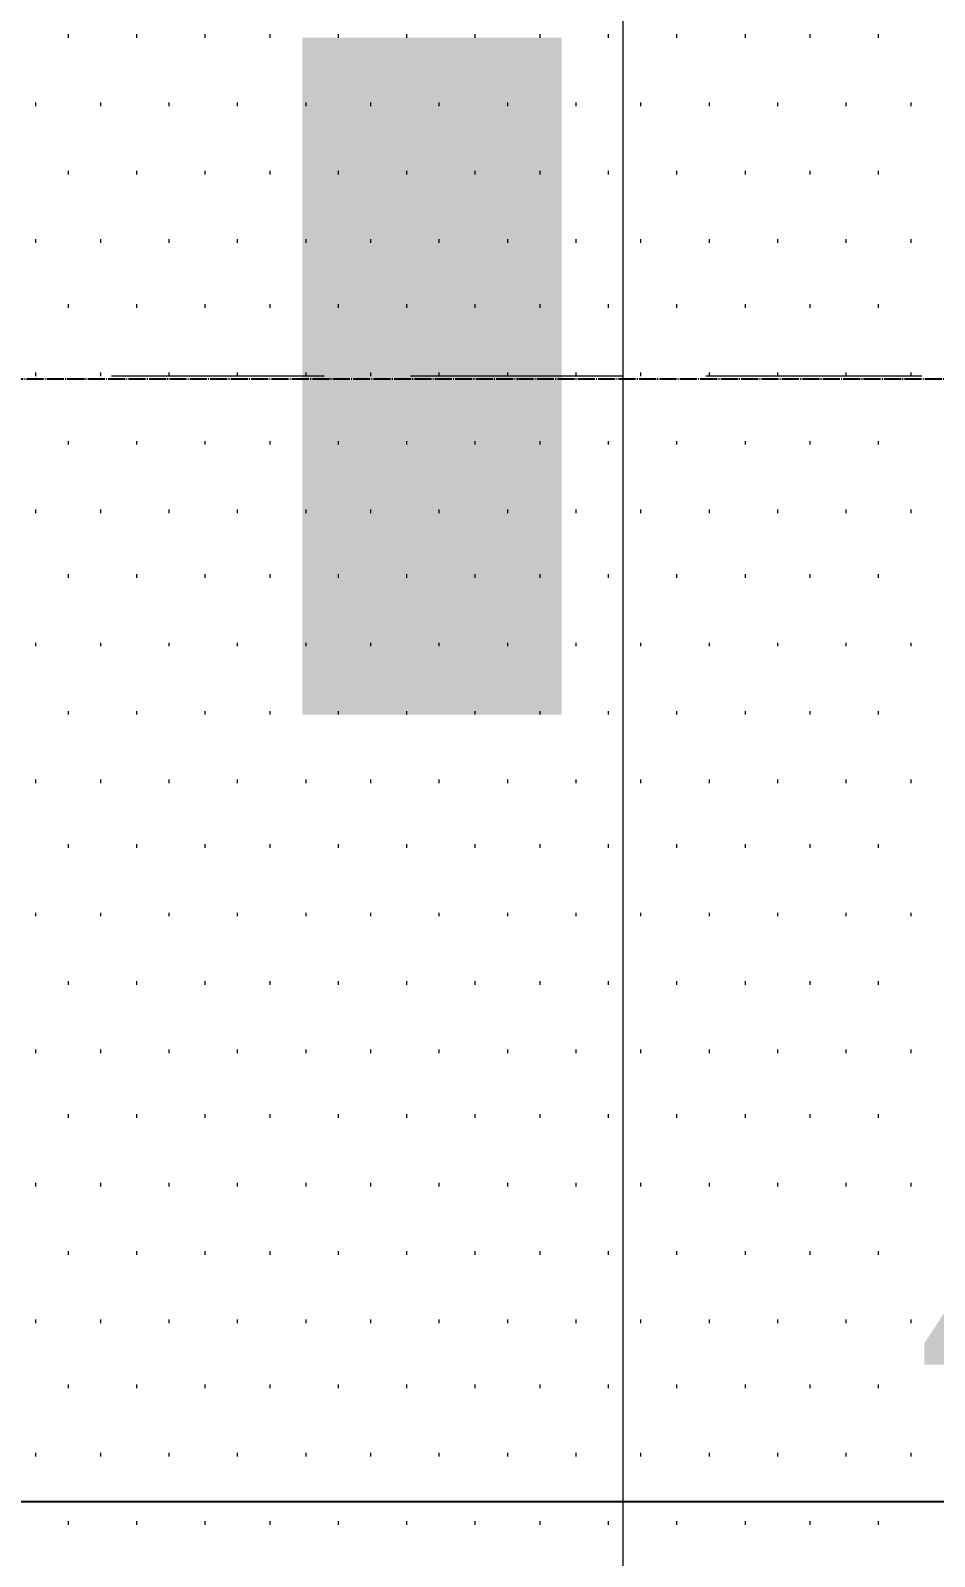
# Model space of a CAD drawing. Header units: millimetres. Extents: x -383313 to -161684, y -117025 to 99224.
# Drawn here: x -329237 to -328175, y -18967 to -17173 of the extents above; entities that cross this region are included whole.
import ezdxf

# ---------------------------------------------------------------- set-up
doc = ezdxf.new("R2010")
doc.units = ezdxf.units.MM
doc.header["$MEASUREMENT"] = 0
doc.linetypes.add('PS-GOST2.303 5', pattern=[24, 20, -1.5, 1, -1.5])
doc.layers.get('Defpoints').update_dxf_attribs({"color": 31})
for name, color, linetype in [('001__КОНСТРУКТИВ__размеры внутр.', 7, 'Continuous'), ('PDF_Geometry', 7, 'Continuous'), ('PDF_Solid Fills', 7, 'Continuous'), ('PS_Оси', 5, 'PS-GOST2.303 5')]:
    doc.layers.add(name, color=color, linetype=linetype)
doc.styles.add('PSTUDIO', font='arial.ttf')
doc.dimstyles.new('PS_TICK', dxfattribs={"dimscale": 100, "dimtxt": 2.5, "dimasz": 1, "dimexe": 2, "dimexo": 2, "dimgap": 1, "dimtad": 1, "dimdec": 0, "dimzin": 0, "dimdsep": 46, "dimtxsty": 'PSTUDIO', "dimblk": 'ARCHTICK', "dimcen": 2, "dimdle": 1.5, "dimse1": 1, "dimse2": 1, "dimadec": 0, "dimazin": 0, "dimtfac": 1, "dimtdec": 0, "dimtix": 1, "dimtmove": 1, "dimatfit": 3, "dimldrblk": 'ARCHTICK', "dimfxl": 1, "dimtolj": 1, "dimtzin": 0, "dimarcsym": 0})

# ---------------------------------------------------------------- blocks, each defined once
blk = doc.blocks.new('_ArchTick')
at = {"color": 0, "linetype": 'ByBlock', "const_width": 0.15}
blk.add_lwpolyline([(-0.5, -0.5), (0.5, 0.5)], dxfattribs=at)
blk = doc.blocks.new('*D284')
at = {"layer": '001__КОНСТРУКТИВ__размеры внутр.', "color": 0, "lineweight": -2, "ltscale": 100, "transparency": 16777216}
blk.add_line((-330376.1, -18902.2), (-325236.6, -18902.2), dxfattribs=at)
at = {"layer": 'Defpoints', "color": 0, "ltscale": 100, "transparency": 16777216}
for p in [(-330226.1, -18460.9), (-325386.6, -18460.9), (-325386.6, -18902.2)]:
    blk.add_point(p, dxfattribs=at)
at = {"layer": '001__КОНСТРУКТИВ__размеры внутр.', "color": 0, "lineweight": -2, "ltscale": 100, "transparency": 16777216, "xscale": 100, "yscale": 100, "zscale": 100, "rotation": 180}
blk.add_blockref('_ArchTick', (-330226.1, -18902.2), dxfattribs=at)
at = {"layer": '001__КОНСТРУКТИВ__размеры внутр.', "color": 0, "lineweight": -2, "ltscale": 100, "transparency": 16777216, "xscale": 100, "yscale": 100, "zscale": 100}
blk.add_blockref('_ArchTick', (-325386.6, -18902.2), dxfattribs=at)
at = {"layer": '001__КОНСТРУКТИВ__размеры внутр.', "color": 0, "ltscale": 100, "transparency": 16777216, "insert": (-327806.3, -18674.5), "char_height": 250, "attachment_point": 5, "style": 'PSTUDIO'}
blk.add_mtext('\\A1;4840', dxfattribs=at)
blk = doc.blocks.new('A$Cf5759c35')
at = {"layer": 'PDF_Solid Fills'}
for points in [[(29569.7, 977.9), (29569.7, 977.9), (29569.7, 952.5), (29573.9, 948.3), (29573.9, 944), (29578.1, 935.6), (29582.4, 931.3), (29582.4, 931.3), (29586.6, 927.1), (29595.1, 922.9), (29595.1, 977.9), (29595.1, 977.9), (29595.1, 986.4), (29595.1, 990.6), (29599.3, 999.1), (29603.5, 1003.3), (29607.8, 1007.5), (29616.2, 1011.8), (29616.2, 1011.8), (29620.5, 1016), (29624.7, 1016), (29628.9, 1020.2), (29633.2, 1020.2), (29637.4, 1020.2), (29645.9, 1024.5), (29654.3, 1024.5), (29658.6, 1024.5), (29667, 1024.5), (29675.5, 1024.5), (29688.2, 1024.5), (29696.7, 1024.5), (29696.7, 1024.5), (29709.4, 1024.5), (29717.8, 1024.5), (29726.3, 1024.5), (29734.8, 1024.5), (29739, 1024.5), (29747.5, 1024.5), (29755.9, 1020.2), (29760.2, 1020.2), (29764.4, 1020.2), (29768.6, 1016), (29772.9, 1016), (29777.1, 1011.8), (29781.3, 1011.8), (29785.6, 1007.5), (29789.8, 999.1), (29794, 994.8), (29798.3, 990.6), (29798.3, 982.1), (29798.3, 977.9), (29802.5, 922.9), (29806.7, 927.1), (29811, 931.3), (29815.2, 935.6), (29815.2, 944), (29819.4, 948.3), (29819.4, 956.7), (29823.7, 961), (29823.7, 969.4), (29823.7, 977.9), (29823.7, 977.9), (29823.7, 986.4), (29823.7, 990.6), (29819.4, 999.1), (29819.4, 1003.3), (29815.2, 1011.8), (29811, 1016), (29811, 1020.2), (29806.7, 1024.5), (29802.5, 1028.7), (29798.3, 1032.9), (29794, 1037.2), (29785.6, 1041.4), (29781.3, 1041.4), (29772.9, 1045.6), (29768.6, 1049.9), (29764.4, 1049.9), (29760.2, 1049.9), (29755.9, 1054.1), (29747.5, 1054.1), (29743.2, 1054.1), (29734.8, 1054.1), (29726.3, 1058.3), (29722.1, 1058.3), (29713.6, 1058.3), (29705.1, 1058.3), (29696.7, 1058.3), (29692.4, 1058.3), (29684, 1058.3), (29675.5, 1058.3), (29667, 1058.3), (29662.8, 1058.3), (29654.3, 1054.1), (29650.1, 1054.1), (29641.6, 1054.1), (29637.4, 1054.1), (29628.9, 1049.9), (29624.7, 1049.9), (29616.2, 1045.6), (29612, 1041.4), (29603.5, 1041.4), (29599.3, 1037.2), (29599.3, 1037.2), (29595.1, 1032.9), (29590.8, 1028.7), (29582.4, 1024.5), (29578.1, 1016), (29578.1, 1011.8), (29573.9, 1011.8), (29573.9, 1003.3), (29569.7, 999.1), (29569.7, 990.6), (29569.7, 982.1)], [(29595.1, 922.9), (29599.3, 918.6), (29603.5, 914.4), (29612, 910.2), (29616.2, 905.9), (29624.7, 905.9), (29624.7, 901.7), (29633.2, 901.7), (29637.4, 901.7), (29645.9, 897.5), (29650.1, 897.5), (29658.6, 897.5), (29662.8, 897.5), (29671.3, 897.5), (29679.7, 897.5), (29688.2, 893.2), (29696.7, 893.2), (29700.9, 893.2), (29709.4, 893.2), (29717.8, 897.5), (29726.3, 897.5), (29734.8, 897.5), (29743.2, 897.5), (29747.5, 897.5), (29755.9, 901.7), (29760.2, 901.7), (29768.6, 905.9), (29772.9, 905.9), (29777.1, 910.2), (29785.6, 910.2), (29789.8, 914.4), (29794, 918.6), (29798.3, 918.6), (29802.5, 922.9), (29798.3, 977.9), (29798.3, 973.7), (29798.3, 969.4), (29794, 961), (29794, 956.7), (29789.8, 952.5), (29785.6, 944), (29777.1, 939.8), (29777.1, 939.8), (29772.9, 939.8), (29768.6, 935.6), (29764.4, 935.6), (29760.2, 931.3), (29751.7, 931.3), (29747.5, 931.3), (29739, 927.1), (29730.5, 927.1), (29722.1, 927.1), (29713.6, 927.1), (29705.1, 927.1), (29696.7, 927.1), (29688.2, 927.1), (29679.7, 927.1), (29671.3, 927.1), (29662.8, 927.1), (29654.3, 927.1), (29650.1, 931.3), (29641.6, 931.3), (29637.4, 931.3), (29628.9, 935.6), (29624.7, 935.6), (29620.5, 939.8), (29616.2, 939.8), (29612, 944), (29607.8, 948.3), (29603.5, 952.5), (29599.3, 956.7), (29595.1, 961), (29595.1, 969.4), (29595.1, 977.9)], [(29569.7, 783.2), (29569.7, 783.2), (29569.7, 757.8), (29573.9, 753.5), (29573.9, 749.3), (29578.1, 740.8), (29582.4, 736.6), (29582.4, 736.6), (29586.6, 732.4), (29595.1, 728.1), (29595.1, 783.2), (29595.1, 783.2), (29595.1, 791.6), (29595.1, 795.9), (29599.3, 804.3), (29603.5, 808.6), (29607.8, 812.8), (29616.2, 817), (29616.2, 817), (29620.5, 821.3), (29624.7, 821.3), (29628.9, 825.5), (29633.2, 825.5), (29637.4, 825.5), (29645.9, 829.7), (29654.3, 829.7), (29658.6, 829.7), (29667, 829.7), (29675.5, 829.7), (29688.2, 829.7), (29696.7, 829.7), (29696.7, 829.7), (29709.4, 829.7), (29717.8, 829.7), (29726.3, 829.7), (29734.8, 829.7), (29739, 829.7), (29747.5, 829.7), (29755.9, 825.5), (29760.2, 825.5), (29764.4, 825.5), (29768.6, 821.3), (29772.9, 821.3), (29777.1, 817), (29781.3, 817), (29785.6, 812.8), (29789.8, 804.3), (29794, 800.1), (29798.3, 795.9), (29798.3, 787.4), (29798.3, 783.2), (29802.5, 728.1), (29806.7, 732.4), (29811, 736.6), (29815.2, 740.8), (29815.2, 749.3), (29819.4, 753.5), (29819.4, 762), (29823.7, 766.2), (29823.7, 774.7), (29823.7, 783.2), (29823.7, 783.2), (29823.7, 791.6), (29823.7, 795.9), (29819.4, 804.3), (29819.4, 808.6), (29815.2, 817), (29811, 821.3), (29811, 825.5), (29806.7, 829.7), (29802.5, 834), (29798.3, 838.2), (29794, 842.4), (29785.6, 846.7), (29781.3, 846.7), (29772.9, 850.9), (29768.6, 855.1), (29764.4, 855.1), (29760.2, 855.1), (29755.9, 859.4), (29747.5, 859.4), (29743.2, 859.4), (29734.8, 859.4), (29726.3, 863.6), (29722.1, 863.6), (29713.6, 863.6), (29705.1, 863.6), (29696.7, 863.6), (29692.4, 863.6), (29684, 863.6), (29675.5, 863.6), (29667, 863.6), (29662.8, 863.6), (29654.3, 859.4), (29650.1, 859.4), (29641.6, 859.4), (29637.4, 859.4), (29628.9, 855.1), (29624.7, 855.1), (29616.2, 850.9), (29612, 846.7), (29603.5, 846.7), (29599.3, 842.4), (29599.3, 842.4), (29595.1, 838.2), (29590.8, 834), (29582.4, 829.7), (29578.1, 821.3), (29578.1, 817), (29573.9, 817), (29573.9, 808.6), (29569.7, 804.3), (29569.7, 795.9), (29569.7, 787.4)], [(29595.1, 728.1), (29599.3, 723.9), (29603.5, 719.7), (29612, 715.4), (29616.2, 711.2), (29624.7, 711.2), (29624.7, 707), (29633.2, 707), (29637.4, 707), (29645.9, 702.7), (29650.1, 702.7), (29658.6, 702.7), (29662.8, 702.7), (29671.3, 702.7), (29679.7, 702.7), (29688.2, 698.5), (29696.7, 698.5), (29700.9, 698.5), (29709.4, 698.5), (29717.8, 702.7), (29726.3, 702.7), (29734.8, 702.7), (29743.2, 702.7), (29747.5, 702.7), (29755.9, 707), (29760.2, 707), (29768.6, 711.2), (29772.9, 711.2), (29777.1, 715.4), (29785.6, 715.4), (29789.8, 719.7), (29794, 723.9), (29798.3, 723.9), (29802.5, 728.1), (29798.3, 783.2), (29798.3, 778.9), (29798.3, 774.7), (29794, 766.2), (29794, 762), (29789.8, 757.8), (29785.6, 749.3), (29777.1, 745.1), (29777.1, 745.1), (29772.9, 745.1), (29768.6, 740.8), (29764.4, 740.8), (29760.2, 736.6), (29751.7, 736.6), (29747.5, 736.6), (29739, 732.4), (29730.5, 732.4), (29722.1, 732.4), (29713.6, 732.4), (29705.1, 732.4), (29696.7, 732.4), (29688.2, 732.4), (29679.7, 732.4), (29671.3, 732.4), (29662.8, 732.4), (29654.3, 732.4), (29650.1, 736.6), (29641.6, 736.6), (29637.4, 736.6), (29628.9, 740.8), (29624.7, 740.8), (29620.5, 745.1), (29616.2, 745.1), (29612, 749.3), (29607.8, 753.5), (29603.5, 757.8), (29599.3, 762), (29595.1, 766.2), (29595.1, 774.7), (29595.1, 783.2)], [(29675.5, 647.7), (29679.7, 584.2), (29679.7, 592.7), (29684, 601.1), (29684, 609.6), (29688.2, 613.8), (29692.4, 618.1), (29696.7, 622.3), (29700.9, 626.5), (29705.1, 630.8), (29709.4, 635), (29717.8, 635), (29722.1, 639.2), (29730.5, 639.2), (29739, 639.2), (29739, 639.2), (29743.2, 639.2), (29751.7, 639.2), (29760.2, 635), (29764.4, 635), (29772.9, 630.8), (29777.1, 626.5), (29781.3, 622.3), (29781.3, 622.3), (29789.8, 618.1), (29789.8, 609.6), (29794, 605.4), (29798.3, 601.1), (29798.3, 592.7), (29798.3, 584.2), (29798.3, 647.7), (29794, 651.9), (29794, 651.9), (29785.6, 656.2), (29781.3, 660.4), (29777.1, 664.6), (29768.6, 664.6), (29764.4, 668.9), (29755.9, 668.9), (29747.5, 668.9), (29743.2, 673.1), (29734.8, 673.1), (29730.5, 673.1), (29726.3, 668.9), (29717.8, 668.9), (29709.4, 668.9), (29705.1, 664.6), (29696.7, 664.6), (29692.4, 660.4), (29688.2, 656.2), (29679.7, 651.9)], [(29573.9, 660.4), (29573.9, 533.4), (29700.9, 512.2), (29705.1, 541.9), (29700.9, 541.9), (29696.7, 546.1), (29692.4, 554.6), (29688.2, 558.8), (29688.2, 558.8), (29684, 563), (29684, 571.5), (29679.7, 580), (29679.7, 584.2), (29675.5, 647.7), (29675.5, 647.7), (29671.3, 643.5), (29671.3, 546.1), (29603.5, 558.8), (29603.5, 660.4)], [(29751.7, 537.6), (29755.9, 503.8), (29755.9, 508), (29772.9, 508), (29777.1, 512.2), (29785.6, 512.2), (29789.8, 516.5), (29794, 520.7), (29798.3, 524.9), (29802.5, 529.2), (29806.7, 533.4), (29811, 537.6), (29815.2, 546.1), (29819.4, 550.3), (29819.4, 558.8), (29819.4, 563), (29823.7, 571.5), (29823.7, 580), (29823.7, 584.2), (29823.7, 588.4), (29823.7, 592.7), (29823.7, 601.1), (29819.4, 609.6), (29819.4, 613.8), (29815.2, 622.3), (29815.2, 626.5), (29811, 630.8), (29806.7, 639.2), (29802.5, 643.5), (29798.3, 647.7), (29798.3, 584.2), (29798.3, 584.2), (29798.3, 580), (29798.3, 571.5), (29794, 567.3), (29789.8, 558.8), (29785.6, 554.6), (29781.3, 550.3), (29777.1, 546.1), (29772.9, 546.1), (29764.4, 541.9), (29760.2, 537.6)], [(29654.3, 592.7), (29654.3, 592.7), (29654.3, 580), (29658.6, 571.5), (29658.6, 563), (29662.8, 558.8), (29667, 554.6), (29671.3, 546.1), (29671.3, 643.5), (29667, 639.2), (29662.8, 630.8), (29658.6, 626.5), (29658.6, 622.3), (29654.3, 613.8), (29654.3, 609.6), (29654.3, 601.1)], [(29696.7, 453), (29696.7, 393.7), (29696.7, 397.9), (29700.9, 406.4), (29700.9, 410.6), (29705.1, 419.1), (29705.1, 423.3), (29709.4, 427.6), (29713.6, 431.8), (29722.1, 436), (29726.3, 440.3), (29730.5, 440.3), (29739, 440.3), (29747.5, 440.3), (29747.5, 440.3), (29751.7, 440.3), (29760.2, 440.3), (29768.6, 440.3), (29772.9, 436), (29777.1, 431.8), (29785.6, 427.6), (29789.8, 423.3), (29789.8, 414.9), (29794, 410.6), (29798.3, 406.4), (29798.3, 397.9), (29798.3, 389.5), (29798.3, 330.2), (29802.5, 334.4), (29806.7, 338.7), (29811, 342.9), (29815.2, 351.4), (29819.4, 355.6), (29819.4, 364.1), (29819.4, 368.3), (29823.7, 376.8), (29823.7, 381), (29823.7, 389.5), (29823.7, 393.7), (29823.7, 402.2), (29823.7, 410.6), (29819.4, 414.9), (29819.4, 423.3), (29815.2, 427.6), (29811, 436), (29811, 440.3), (29806.7, 444.5), (29802.5, 448.7), (29798.3, 453), (29794, 457.2), (29789.8, 461.4), (29785.6, 465.7), (29777.1, 465.7), (29772.9, 469.9), (29764.4, 474.1), (29760.2, 474.1), (29751.7, 474.1), (29747.5, 474.1), (29743.2, 474.1), (29734.8, 474.1), (29730.5, 474.1), (29722.1, 469.9), (29717.8, 469.9), (29709.4, 465.7), (29705.1, 461.4), (29705.1, 461.4), (29700.9, 457.2)], [(29569.7, 389.5), (29569.7, 368.3), (29573.9, 364.1), (29573.9, 355.6), (29578.1, 351.4), (29582.4, 342.9), (29586.6, 338.7), (29586.6, 338.7), (29590.8, 334.4), (29595.1, 389.5), (29595.1, 393.7), (29595.1, 402.2), (29599.3, 410.6), (29599.3, 414.9), (29603.5, 419.1), (29607.8, 423.3), (29612, 427.6), (29620.5, 427.6), (29624.7, 431.8), (29633.2, 431.8), (29637.4, 431.8), (29641.6, 431.8), (29650.1, 427.6), (29654.3, 423.3), (29658.6, 419.1), (29662.8, 414.9), (29667, 414.9), (29667, 406.4), (29671.3, 402.2), (29671.3, 393.7), (29675.5, 385.2), (29675.5, 381), (29675.5, 440.3), (29671.3, 444.5), (29667, 448.7), (29662.8, 453), (29658.6, 457.2), (29654.3, 457.2), (29645.9, 461.4), (29641.6, 461.4), (29633.2, 461.4), (29628.9, 461.4), (29620.5, 461.4), (29612, 457.2), (29607.8, 457.2), (29599.3, 453), (29599.3, 453), (29595.1, 448.7), (29590.8, 444.5), (29586.6, 440.3), (29582.4, 431.8), (29578.1, 427.6), (29573.9, 423.3), (29573.9, 414.9), (29569.7, 410.6), (29569.7, 402.2), (29569.7, 397.9)], [(29675.5, 376.8), (29700.9, 372.5), (29700.9, 372.5), (29700.9, 381), (29696.7, 385.2), (29696.7, 393.7), (29696.7, 453), (29692.4, 448.7), (29688.2, 440.3), (29684, 436), (29684, 427.6), (29679.7, 436), (29675.5, 440.3), (29675.5, 381)], [(29590.8, 334.4), (29595.1, 330.2), (29599.3, 326), (29607.8, 321.7), (29612, 321.7), (29620.5, 317.5), (29624.7, 317.5), (29633.2, 313.3), (29637.4, 342.9), (29633.2, 347.1), (29628.9, 347.1), (29620.5, 351.4), (29616.2, 351.4), (29607.8, 355.6), (29603.5, 359.8), (29603.5, 364.1), (29599.3, 368.3), (29595.1, 376.8), (29595.1, 381), (29595.1, 389.5)], [(29747.5, 342.9), (29751.7, 309), (29755.9, 313.3), (29768.6, 313.3), (29777.1, 317.5), (29781.3, 317.5), (29789.8, 321.7), (29794, 326), (29798.3, 330.2), (29798.3, 389.5), (29798.3, 385.2), (29798.3, 376.8), (29794, 372.5), (29789.8, 364.1), (29785.6, 359.8), (29785.6, 359.8), (29781.3, 355.6), (29777.1, 351.4), (29772.9, 347.1), (29764.4, 347.1), (29755.9, 342.9)]]:
    blk.add_hatch(color=8, dxfattribs=at).paths.add_polyline_path(points)
at = {"layer": 'PDF_Geometry', "color": 8, "lineweight": 13}
for points in [[(29921, 2582.3), (29921, -1215)], [(29569.7, 685.8), (29319.9, 685.8)], [(29921, 685.8), (29671.3, 685.8)], [(30272.4, 685.8), (30018.4, 685.8)]]:
    blk.add_lwpolyline(points, dxfattribs=at)
at = {"layer": 'PDF_Geometry', "color": 8, "lineweight": 9}
for points in [[(29269.1, 1083.7), (29269.1, 1088)], [(29349.5, 1083.7), (29349.5, 1088)], [(29430, 1083.7), (29430, 1088)], [(29506.2, 1083.7), (29506.2, 1088)], [(29586.6, 1083.7), (29586.6, 1088)], [(29667, 1083.7), (29667, 1088)], [(29747.5, 1083.7), (29747.5, 1088)], [(29823.7, 1083.7), (29823.7, 1088)], [(29904.1, 1083.7), (29904.1, 1088)], [(29984.5, 1083.7), (29984.5, 1088)], [(30065, 1083.7), (30065, 1088)], [(30141.2, 1083.7), (30141.2, 1088)], [(30221.6, 1083.7), (30221.6, 1088)], [(29231, 1003.3), (29231, 1007.5)], [(29307.2, 1003.3), (29307.2, 1007.5)], [(29387.6, 1003.3), (29387.6, 1007.5)], [(29468.1, 1003.3), (29468.1, 1007.5)], [(29548.5, 1003.3), (29548.5, 1007.5)], [(29624.7, 1003.3), (29624.7, 1007.5)], [(29705.1, 1003.3), (29705.1, 1007.5)], [(29785.6, 1003.3), (29785.6, 1007.5)], [(29866, 1003.3), (29866, 1007.5)], [(29942.2, 1003.3), (29942.2, 1007.5)], [(30022.6, 1003.3), (30022.6, 1007.5)], [(30103.1, 1003.3), (30103.1, 1007.5)], [(30183.5, 1003.3), (30183.5, 1007.5)], [(30259.7, 1003.3), (30259.7, 1007.5)], [(29269.1, 922.9), (29269.1, 927.1)], [(29349.5, 922.9), (29349.5, 927.1)], [(29430, 922.9), (29430, 927.1)], [(29506.2, 922.9), (29506.2, 927.1)], [(29586.6, 922.9), (29586.6, 927.1)], [(29667, 922.9), (29667, 927.1)], [(29747.5, 922.9), (29747.5, 927.1)], [(29823.7, 922.9), (29823.7, 927.1)], [(29904.1, 922.9), (29904.1, 927.1)], [(29984.5, 922.9), (29984.5, 927.1)], [(30065, 922.9), (30065, 927.1)], [(30141.2, 922.9), (30141.2, 927.1)], [(30221.6, 922.9), (30221.6, 927.1)], [(29231, 842.4), (29231, 846.7)], [(29307.2, 842.4), (29307.2, 846.7)], [(29387.6, 842.4), (29387.6, 846.7)], [(29468.1, 842.4), (29468.1, 846.7)], [(29548.5, 842.4), (29548.5, 846.7)], [(29624.7, 842.4), (29624.7, 846.7)], [(29705.1, 842.4), (29705.1, 846.7)], [(29785.6, 842.4), (29785.6, 846.7)], [(29866, 842.4), (29866, 846.7)], [(29942.2, 842.4), (29942.2, 846.7)], [(30022.6, 842.4), (30022.6, 846.7)], [(30103.1, 842.4), (30103.1, 846.7)], [(30183.5, 842.4), (30183.5, 846.7)], [(30259.7, 842.4), (30259.7, 846.7)], [(29269.1, 766.2), (29269.1, 770.5)], [(29349.5, 766.2), (29349.5, 770.5)], [(29430, 766.2), (29430, 770.5)], [(29506.2, 766.2), (29506.2, 770.5)], [(29586.6, 766.2), (29586.6, 770.5)], [(29667, 766.2), (29667, 770.5)], [(29747.5, 766.2), (29747.5, 770.5)], [(29823.7, 766.2), (29823.7, 770.5)], [(29904.1, 766.2), (29904.1, 770.5)], [(29984.5, 766.2), (29984.5, 770.5)], [(30065, 766.2), (30065, 770.5)], [(30141.2, 766.2), (30141.2, 770.5)], [(30221.6, 766.2), (30221.6, 770.5)], [(29231, 685.8), (29231, 690)], [(29307.2, 685.8), (29307.2, 690)], [(29387.6, 685.8), (29387.6, 690)], [(29468.1, 685.8), (29468.1, 690)], [(29548.5, 685.8), (29548.5, 690)], [(29624.7, 685.8), (29624.7, 690)], [(29705.1, 685.8), (29705.1, 690)], [(29785.6, 685.8), (29785.6, 690)], [(29866, 685.8), (29866, 690)], [(29942.2, 685.8), (29942.2, 690)], [(30022.6, 685.8), (30022.6, 690)], [(30103.1, 685.8), (30103.1, 690)], [(30183.5, 685.8), (30183.5, 690)], [(30259.7, 685.8), (30259.7, 690)], [(29269.1, 605.4), (29269.1, 609.6)], [(29349.5, 605.4), (29349.5, 609.6)], [(29430, 605.4), (29430, 609.6)], [(29506.2, 605.4), (29506.2, 609.6)], [(29586.6, 605.4), (29586.6, 609.6)], [(29667, 605.4), (29667, 609.6)], [(29747.5, 605.4), (29747.5, 609.6)], [(29823.7, 605.4), (29823.7, 609.6)], [(29904.1, 605.4), (29904.1, 609.6)], [(29984.5, 605.4), (29984.5, 609.6)], [(30065, 605.4), (30065, 609.6)], [(30141.2, 605.4), (30141.2, 609.6)], [(30221.6, 605.4), (30221.6, 609.6)], [(29231, 524.9), (29231, 529.2)], [(29307.2, 524.9), (29307.2, 529.2)], [(29387.6, 524.9), (29387.6, 529.2)], [(29468.1, 524.9), (29468.1, 529.2)], [(29548.5, 524.9), (29548.5, 529.2)], [(29624.7, 524.9), (29624.7, 529.2)], [(29705.1, 524.9), (29705.1, 529.2)], [(29785.6, 524.9), (29785.6, 529.2)], [(29866, 524.9), (29866, 529.2)], [(29942.2, 524.9), (29942.2, 529.2)], [(30022.6, 524.9), (30022.6, 529.2)], [(30103.1, 524.9), (30103.1, 529.2)], [(30183.5, 524.9), (30183.5, 529.2)], [(30259.7, 524.9), (30259.7, 529.2)], [(29269.1, 448.7), (29269.1, 453)], [(29349.5, 448.7), (29349.5, 453)], [(29430, 448.7), (29430, 453)], [(29506.2, 448.7), (29506.2, 453)], [(29586.6, 448.7), (29586.6, 453)], [(29667, 448.7), (29667, 453)], [(29747.5, 448.7), (29747.5, 453)], [(29823.7, 448.7), (29823.7, 453)], [(29904.1, 448.7), (29904.1, 453)], [(29984.5, 448.7), (29984.5, 453)], [(30065, 448.7), (30065, 453)], [(30141.2, 448.7), (30141.2, 453)], [(30221.6, 448.7), (30221.6, 453)], [(29231, 368.3), (29231, 372.5)], [(29307.2, 368.3), (29307.2, 372.5)], [(29387.6, 368.3), (29387.6, 372.5)], [(29468.1, 368.3), (29468.1, 372.5)], [(29548.5, 368.3), (29548.5, 372.5)], [(29624.7, 368.3), (29624.7, 372.5)], [(29705.1, 368.3), (29705.1, 372.5)], [(29785.6, 368.3), (29785.6, 372.5)], [(29866, 368.3), (29866, 372.5)], [(29942.2, 368.3), (29942.2, 372.5)], [(30022.6, 368.3), (30022.6, 372.5)], [(30103.1, 368.3), (30103.1, 372.5)], [(30183.5, 368.3), (30183.5, 372.5)], [(30259.7, 368.3), (30259.7, 372.5)], [(29269.1, 287.9), (29269.1, 292.1)], [(29349.5, 287.9), (29349.5, 292.1)], [(29430, 287.9), (29430, 292.1)], [(29506.2, 287.9), (29506.2, 292.1)], [(29586.6, 287.9), (29586.6, 292.1)], [(29667, 287.9), (29667, 292.1)], [(29747.5, 287.9), (29747.5, 292.1)], [(29823.7, 287.9), (29823.7, 292.1)], [(29904.1, 287.9), (29904.1, 292.1)], [(29984.5, 287.9), (29984.5, 292.1)], [(30065, 287.9), (30065, 292.1)], [(30141.2, 287.9), (30141.2, 292.1)], [(30221.6, 287.9), (30221.6, 292.1)], [(29231, 207.4), (29231, 211.7)], [(29307.2, 207.4), (29307.2, 211.7)], [(29387.6, 207.4), (29387.6, 211.7)], [(29468.1, 207.4), (29468.1, 211.7)], [(29548.5, 207.4), (29548.5, 211.7)], [(29624.7, 207.4), (29624.7, 211.7)], [(29705.1, 207.4), (29705.1, 211.7)], [(29785.6, 207.4), (29785.6, 211.7)], [(29866, 207.4), (29866, 211.7)], [(29942.2, 207.4), (29942.2, 211.7)], [(30022.6, 207.4), (30022.6, 211.7)], [(30103.1, 207.4), (30103.1, 211.7)], [(30183.5, 207.4), (30183.5, 211.7)], [(30259.7, 207.4), (30259.7, 211.7)], [(29269.1, 131.2), (29269.1, 135.5)], [(29349.5, 131.2), (29349.5, 135.5)], [(29430, 131.2), (29430, 135.5)], [(29506.2, 131.2), (29506.2, 135.5)], [(29586.6, 131.2), (29586.6, 135.5)], [(29667, 131.2), (29667, 135.5)], [(29747.5, 131.2), (29747.5, 135.5)], [(29823.7, 131.2), (29823.7, 135.5)], [(29904.1, 131.2), (29904.1, 135.5)], [(29984.5, 131.2), (29984.5, 135.5)], [(30065, 131.2), (30065, 135.5)], [(30141.2, 131.2), (30141.2, 135.5)], [(30221.6, 131.2), (30221.6, 135.5)], [(29231, 50.8), (29231, 55)], [(29307.2, 50.8), (29307.2, 55)], [(29387.6, 50.8), (29387.6, 55)], [(29468.1, 50.8), (29468.1, 55)], [(29548.5, 50.8), (29548.5, 55)], [(29624.7, 50.8), (29624.7, 55)], [(29705.1, 50.8), (29705.1, 55)], [(29785.6, 50.8), (29785.6, 55)], [(29866, 50.8), (29866, 55)], [(29942.2, 50.8), (29942.2, 55)], [(30022.6, 50.8), (30022.6, 55)], [(30103.1, 50.8), (30103.1, 55)], [(30183.5, 50.8), (30183.5, 55)], [(30259.7, 50.8), (30259.7, 55)], [(29269.1, -29.6), (29269.1, -25.4)], [(29349.5, -29.6), (29349.5, -25.4)], [(29430, -29.6), (29430, -25.4)], [(29506.2, -29.6), (29506.2, -25.4)], [(29586.6, -29.6), (29586.6, -25.4)], [(29667, -29.6), (29667, -25.4)], [(29747.5, -29.6), (29747.5, -25.4)], [(29823.7, -29.6), (29823.7, -25.4)], [(29904.1, -29.6), (29904.1, -25.4)], [(29984.5, -29.6), (29984.5, -25.4)], [(30065, -29.6), (30065, -25.4)], [(30141.2, -29.6), (30141.2, -25.4)], [(30221.6, -29.6), (30221.6, -25.4)], [(29231, -110.1), (29231, -105.8)], [(29307.2, -110.1), (29307.2, -105.8)], [(29387.6, -110.1), (29387.6, -105.8)], [(29468.1, -110.1), (29468.1, -105.8)], [(29548.5, -110.1), (29548.5, -105.8)], [(29624.7, -110.1), (29624.7, -105.8)], [(29705.1, -110.1), (29705.1, -105.8)], [(29785.6, -110.1), (29785.6, -105.8)], [(29866, -110.1), (29866, -105.8)], [(29942.2, -110.1), (29942.2, -105.8)], [(30022.6, -110.1), (30022.6, -105.8)], [(30103.1, -110.1), (30103.1, -105.8)], [(30183.5, -110.1), (30183.5, -105.8)], [(30259.7, -110.1), (30259.7, -105.8)], [(29269.1, -186.3), (29269.1, -182)], [(29349.5, -186.3), (29349.5, -182)], [(29430, -186.3), (29430, -182)], [(29506.2, -186.3), (29506.2, -182)], [(29586.6, -186.3), (29586.6, -182)], [(29667, -186.3), (29667, -182)], [(29747.5, -186.3), (29747.5, -182)], [(29823.7, -186.3), (29823.7, -182)], [(29904.1, -186.3), (29904.1, -182)], [(29984.5, -186.3), (29984.5, -182)], [(30065, -186.3), (30065, -182)], [(30141.2, -186.3), (30141.2, -182)], [(30221.6, -186.3), (30221.6, -182)], [(29231, -266.7), (29231, -262.5)], [(29307.2, -266.7), (29307.2, -262.5)], [(29387.6, -266.7), (29387.6, -262.5)], [(29468.1, -266.7), (29468.1, -262.5)], [(29548.5, -266.7), (29548.5, -262.5)], [(29624.7, -266.7), (29624.7, -262.5)], [(29705.1, -266.7), (29705.1, -262.5)], [(29785.6, -266.7), (29785.6, -262.5)], [(29866, -266.7), (29866, -262.5)], [(29942.2, -266.7), (29942.2, -262.5)], [(30022.6, -266.7), (30022.6, -262.5)], [(30103.1, -266.7), (30103.1, -262.5)], [(30183.5, -266.7), (30183.5, -262.5)], [(30259.7, -266.7), (30259.7, -262.5)], [(29269.1, -347.1), (29269.1, -342.9)], [(29349.5, -347.1), (29349.5, -342.9)], [(29430, -347.1), (29430, -342.9)], [(29506.2, -347.1), (29506.2, -342.9)], [(29586.6, -347.1), (29586.6, -342.9)], [(29667, -347.1), (29667, -342.9)], [(29747.5, -347.1), (29747.5, -342.9)], [(29823.7, -347.1), (29823.7, -342.9)], [(29904.1, -347.1), (29904.1, -342.9)], [(29984.5, -347.1), (29984.5, -342.9)], [(30065, -347.1), (30065, -342.9)], [(30141.2, -347.1), (30141.2, -342.9)], [(30221.6, -347.1), (30221.6, -342.9)], [(29231, -427.6), (29231, -423.3)], [(29307.2, -427.6), (29307.2, -423.3)], [(29387.6, -427.6), (29387.6, -423.3)], [(29468.1, -427.6), (29468.1, -423.3)], [(29548.5, -427.6), (29548.5, -423.3)], [(29624.7, -427.6), (29624.7, -423.3)], [(29705.1, -427.6), (29705.1, -423.3)], [(29785.6, -427.6), (29785.6, -423.3)], [(29866, -427.6), (29866, -423.3)], [(29942.2, -427.6), (29942.2, -423.3)], [(30022.6, -427.6), (30022.6, -423.3)], [(30103.1, -427.6), (30103.1, -423.3)], [(30183.5, -427.6), (30183.5, -423.3)], [(30259.7, -427.6), (30259.7, -423.3)], [(29269.1, -503.8), (29269.1, -499.5)], [(29349.5, -503.8), (29349.5, -499.5)], [(29430, -503.8), (29430, -499.5)], [(29506.2, -503.8), (29506.2, -499.5)], [(29586.6, -503.8), (29586.6, -499.5)], [(29667, -503.8), (29667, -499.5)], [(29747.5, -503.8), (29747.5, -499.5)], [(29823.7, -503.8), (29823.7, -499.5)], [(29904.1, -503.8), (29904.1, -499.5)], [(29984.5, -503.8), (29984.5, -499.5)], [(30065, -503.8), (30065, -499.5)], [(30141.2, -503.8), (30141.2, -499.5)], [(30221.6, -503.8), (30221.6, -499.5)], [(29231, -584.2), (29231, -580)], [(29307.2, -584.2), (29307.2, -580)], [(29387.6, -584.2), (29387.6, -580)], [(29468.1, -584.2), (29468.1, -580)], [(29548.5, -584.2), (29548.5, -580)], [(29624.7, -584.2), (29624.7, -580)], [(29705.1, -584.2), (29705.1, -580)], [(29785.6, -584.2), (29785.6, -580)], [(29866, -584.2), (29866, -580)], [(29942.2, -584.2), (29942.2, -580)], [(30022.6, -584.2), (30022.6, -580)], [(30103.1, -584.2), (30103.1, -580)], [(30183.5, -584.2), (30183.5, -580)], [(30259.7, -584.2), (30259.7, -580)], [(29269.1, -664.6), (29269.1, -660.4)], [(29349.5, -664.6), (29349.5, -660.4)], [(29430, -664.6), (29430, -660.4)], [(29506.2, -664.6), (29506.2, -660.4)], [(29586.6, -664.6), (29586.6, -660.4)], [(29667, -664.6), (29667, -660.4)], [(29747.5, -664.6), (29747.5, -660.4)], [(29823.7, -664.6), (29823.7, -660.4)], [(29904.1, -664.6), (29904.1, -660.4)], [(29984.5, -664.6), (29984.5, -660.4)], [(30065, -664.6), (30065, -660.4)], [(30141.2, -664.6), (30141.2, -660.4)], [(30221.6, -664.6), (30221.6, -660.4)]]:
    blk.add_lwpolyline(points, dxfattribs=at)
at = {"layer": 'PDF_Solid Fills', "color": 8, "lineweight": 13}
for points in [[(29544.3, 287.9), (29849.1, 287.9), (29544.3, 1083.7)], [(29849.1, 287.9), (29544.3, 1083.7), (29849.1, 1083.7)]]:
    blk.add_solid(points, dxfattribs=at)

msp = doc.modelspace()

# ---------------------------------------------------------------- linework, layer by layer
at = {"layer": 'PS_Оси'}
msp.add_lwpolyline([(-355322.62659, -17582.0977), (-355014.05882, -17582.0977), (-350514.05882, -17582.0977), (-345514.05882, -17582.0977), (-340514.05882, -17582.0977), (-335514.05882, -17582.0977), (-330514.05882, -17582.0977), (-325514.05882, -17582.0977), (-320514.05882, -17582.0977), (-316483.98892, -17582.0977)], dxfattribs=at)

# ---------------------------------------------------------------- block references
at = {"ltscale": 100}
msp.add_blockref('A$Cf5759c35', (-358461.97282, -18264.93104), dxfattribs=at)

# ---------------------------------------------------------------- dimensions: what is measured, and where the dimension line sits
at = {"layer": '001__КОНСТРУКТИВ__размеры внутр.', "ltscale": 100}
dim = msp.add_linear_dim(base=(-325386.5588214269, -18902.1567131828), p1=(-330226.0588214279, -18460.8698760931), p2=(-325386.5588214269, -18460.8698760931), dimstyle='PS_TICK', dxfattribs=at)
dim.commit()
dim.dimension.update_dxf_attribs({"geometry": '*D284', "text_midpoint": (-327806.3088214274, -18674.5134662523)})

doc.saveas('drawing.dxf')
